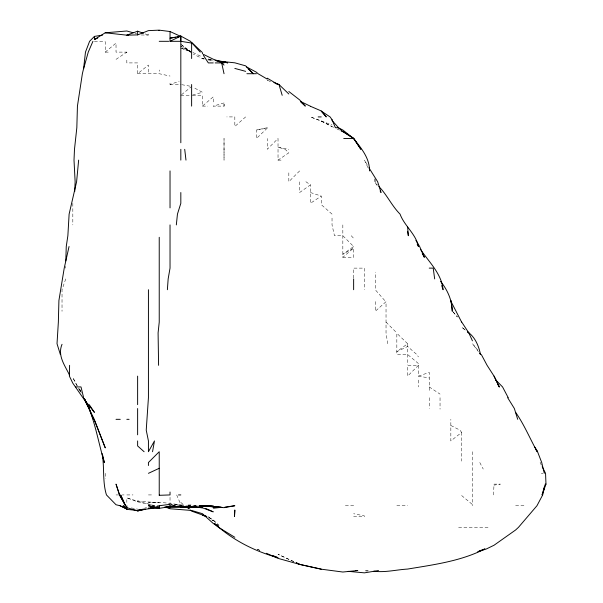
<?xml version="1.0" encoding="UTF-8"?>
<svg xmlns="http://www.w3.org/2000/svg" width="603" height="603" viewBox="0 0 603 603"><rect width="100%" height="100%" fill="white"/><g stroke="black" fill="none" stroke-linecap="round" stroke-linejoin="round"><path stroke-width="0.45" stroke-dasharray="3.02 2.26" d="M65.621 268.124L65.667 266.322M493.473 494.927L494.038 484.126L500.324 484.126L494.038 485.129M374.154 181.714L375.232 177.403M65.727 278.918L62.026 289.719L62.026 311.321M299.631 170.92L288.829 181.714L288.829 170.92M418.437 365.328L407.636 376.121L407.636 365.328L418.437 365.328L418.437 376.121L429.238 377.983M267.235 128.153L256.433 138.517L256.433 130.014L267.235 127.715L267.235 128.153L256.433 130.014M245.632 116.914L234.831 126.472L234.831 116.914L226.818 116.914M192.53 95.312L202.427 95.312L202.427 106.113L213.228 96.887L213.228 101.945M342.836 224.919L342.836 257.323L353.637 248.089L342.836 254.278L353.637 246.521L342.836 235.72L334.461 235.72L332.034 224.919L332.034 217.08M94.422 41.313L105.224 41.682L105.224 52.114L116.025 43.092L116.025 52.114L126.826 52.114L126.826 52.8M181.548 94.724L191.626 86.47M126.826 60.119L126.826 62.916L137.627 62.916L137.627 73.717L148.428 65.071L148.428 73.717M450.84 425.492L459.946 430.127L461.642 432.419L450.84 440.929L450.84 419.326M418.437 363.556L407.636 354.526L396.834 354.526L396.834 333.271L407.636 343.725L396.834 351.662L407.636 346.499L416.794 354.526L418.437 356.923M305.879 181.714L310.432 184.872L299.631 192.515L299.631 181.714M278.028 149.318L278.028 160.119L288.829 152.808L285.129 149.318L278.028 147.207L278.028 138.517L267.235 149.318L267.235 138.517M116.025 59.373L126.826 52.114M332.034 214.118L321.233 204.613L321.233 196.081L310.432 203.317L310.432 184.872M170.031 83.078L170.031 84.51L179.166 81.292M418.437 376.121L429.238 372.405L429.238 391.204M224.03 102.955L213.228 106.113L224.143 106.113L224.03 102.955L224.03 106.113M192.53 95.063L202.427 92.282L193.171 87.299M144.826 507.997L146.627 507.718M156.531 506.528L158.325 506.324M177.553 505.729L183.531 505.374M183.531 505.133L170.928 504.334L183.259 505.495C171.765 503.467 160.142 501.613 148.428 502.796L159.23 502.676L137.627 501.229L126.826 497.867L126.826 502.427M188.03 505.005L191.626 504.892M368.184 570.785L364.438 570.875L368.192 571.011M188.03 505.284L190.729 505.231M396.834 505.729L407.636 505.6M188.03 505.751L190.729 505.736M105.224 52.114L108.487 52.114M137.627 73.717L159.23 73.717L170.031 76.046M170.031 84.51L180.825 84.51M180.825 95.312L190.375 95.312M202.427 106.113L207.756 106.113M278.028 160.119L282.754 160.119M342.836 257.323L353.637 257.323L353.637 246.521M354.014 268.124L364.438 268.124L364.438 289.719M541.321 473.325L543.017 473.325M116.025 494.927L118.701 494.927M122.266 494.927L124.045 494.927M126.826 494.927L132.999 494.927M148.428 494.927L151.459 494.927M151.866 505.141L154.451 505.729L159.23 505.729M345.383 505.729L353.637 505.729L353.637 505.005L354.398 505.729M515.64 505.729L524.331 505.729M353.637 516.53L364.438 516.53L364.438 515.934L353.637 513.703M458.612 527.331L489.523 527.331M141.23 34.966L148.428 35.117L148.428 32.389M204.229 58.951L202.427 58.687L193.292 54.066M211.427 59.991L207.831 59.471L213.228 60.255M204.229 58.928L202.427 58.664L204.229 59.049M181.729 84.676L190.729 86.304M131.326 507.922L137.627 509.12M278.028 147.207L288.829 149.318M207.831 59.833L213.228 61.001M151.006 504.945L137.627 501.839L126.826 497.867M156.041 506.136L159.23 506.95M134.929 33.271L136.73 33.776M208.246 58.951L213.228 60.594M310.432 192.515L321.233 196.081M269.722 81.156L267.235 80.305L270.559 81.601M181.661 48.361L190.797 51.557M154.451 505.729L137.627 500.694L137.627 501.839M333.595 127.346L321.233 121.09L310.432 116.914L332.034 124.957M145.104 33.904L148.428 35.117M180.825 48.074L190.797 51.805M257.293 549.28L259.885 550.328M257.262 549.295L259.757 550.381M336.911 128.921L339.451 130.12M192.915 52.491L202.427 57.044M321.233 121.075L332.034 126.6M188.483 508.171L190.058 508.985M190.857 51.685L180.825 46.167L190.533 51.654M208.887 517.359L213.228 519.831L218.957 525.454M208.887 517.48L213.228 520.329L218.957 525.582M429.238 386.922L440.039 394.113M211.804 519.884L213.228 520.849L208.012 516.53M187.774 507.832L189.312 508.887M180.825 44.283L190.586 51.557M187.465 507.892L188.852 508.97M181.503 44.841L191.626 53.23M461.642 495.545L472.435 504.523M180.825 502.435L184.043 505.178M386.033 322.123L396.834 332.924M375.232 179.129L375.232 182.588L377.682 185.242M351.225 235.72L353.637 238.336M384.729 300.52L375.232 289.719L375.232 272.141M453.185 312.03L457.413 317.012L452.582 311.321M477.795 350.207L472.496 343.725L478.383 351.647M78.887 388.385L80.787 391.309M375.232 182.588L377.47 186.41M367.182 164.747L364.521 160.119L367.951 167.596M78.42 388.468L81.021 393.088M77.516 386.146L72.827 377.606L77.161 386.146M479.8 462.531L483.237 469.074M541.373 465.019L540.122 462.531L541.087 465.019M81.307 392.561L79.37 388.536L81.307 392.741M176.687 494.927L180.825 504.583M387.706 343.725L386.033 332.924L386.033 301.688L375.232 311.321L375.232 300.52M472.435 451.73L472.435 505.729M461.642 432.419L461.642 440.929M461.642 442.738L461.642 461.129M440.039 397.724L440.039 409.158M429.238 397.724L429.238 408.525M418.437 380.071L418.437 386.922M407.636 343.725L407.636 364.928M353.637 269.805L353.637 278.013M170.031 497.317L170.031 505.465M159.23 69.986L159.23 71.26M105.224 473.325L105.224 478.729M72.827 203.317L72.827 224.919M224.03 149.318L224.03 160.119L224.03 138.517L224.03 149.318M293.819 561.642L278.028 554.3L293.819 561.664M465.29 330.029L461.642 327.143L465.23 330.029"/><path stroke-width="0.9" d="M158.589 365.328L158.092 332.924L159.23 322.123L159.23 237.296M69.594 365.328L69.383 376.121L72.827 383.207L82.897 397.724L94.422 412.369L89.252 404.666M65.802 260.918L66.255 246.521L67.868 235.72L69.119 214.118L76.611 181.714L78.639 160.119M74.712 191.618L75.126 181.714L74.011 160.119L74.486 149.318L76.83 127.715L77.433 106.113L82.37 73.717L83.629 68.425L85.468 52.114L89.591 41.313L94.422 36.391L102.525 35.125M167.378 289.719L168.154 278.918L170.031 268.124L170.031 224.919M176.325 224.919L177.448 214.118L180.825 203.317L180.825 192.515M69.601 375.292C64.973 365.388 57.202 355.8 62.026 344.298M152.544 451.73L154.474 440.929L148.428 451.73L148.428 440.929L146.235 430.127L148.428 397.724L148.428 289.719M69.051 246.521L64.227 268.124L58.913 300.52L58.355 322.123L57.021 343.725L60.368 354.526M544.939 485.031L542.685 494.927L536.964 505.729L518.474 527.331L515.64 529.969L494.038 545.24L486.433 548.934L477.689 551.76M544.373 486.832L542.082 494.927L545.979 484.126L545.557 473.325L542.21 466.684M83.629 68.652L88.257 52.114L92.93 41.313M170.031 492.025L170.031 494.927L159.23 495.312L159.569 494.927M94.422 36.391L94.422 39.534L105.224 32.796L126.826 30.994L133.127 32.766M105.224 32.796L126.826 35.162L137.627 34.891L148.428 30.625L159.23 30.15L170.031 31.537L180.825 36.436M170.031 31.537L170.031 41.313L180.825 36.082L190.48 41.313L200.234 52.114M148.428 473.325L159.23 468.29M94.422 39.534L97.746 38.049M143.439 33.301L137.627 31.19L126.826 35.162L128.627 34.974M479.061 551.044L484.857 548.934C460.963 561.182 433.821 564.702 407.636 569.059C396.314 569.722 385.211 572.692 373.83 571.214M143.929 509.128L137.627 510.907L126.826 507.666L125.409 505.729L120.645 494.927L125.545 505.729L119.469 494.927L116.025 484.126L119.598 494.927L125.545 505.729M144.826 509.12L137.627 510.907L145.73 509.211M191.626 58.529L191.626 43.054L180.825 41.313L180.825 36.082L170.031 38.193L175.428 37.311M137.627 510.492L139.429 509.882M141.23 509.55L143.024 509.218M378.488 570.528L364.438 572.85L348.233 571.342M177.229 37.024L179.031 36.73M158.325 507.59L137.627 510.213M224.927 507.131L234.831 505.729L224.03 507.666L199.661 505.789M167.325 506.452L175.232 505.729L159.23 508.359L159.23 505.729L170.031 504.349L170.031 505.729M188.03 506.166L180.825 507.048L168.229 506.814M150.23 507.877L154.73 507.372M182.603 506.648L187.043 506.188M170.031 506.844L164.627 507.221L191.626 506.618L196.028 505.729L191.626 506.535L210.937 505.729L199.638 505.894L202.427 506.136M155.627 507.809L158.325 507.643M221.331 507.417L213.228 507.892L222.228 507.425M158.325 507.794L148.428 508.073L148.428 508.608M355.936 570.574L357.805 570.528L342.836 572.028L321.233 569.179L299.631 564.378L278.028 558.363L266.398 553.283M158.514 30.512L159.252 30.512M159.23 41.313L168.667 41.313M170.031 41.313L180.033 41.313M213.228 62.916L208.344 62.916L203.415 55.386M215.173 62.916L221.655 62.916L224.03 65.086M246.906 73.717L256.433 73.717M275.541 83.546L278.978 84.51L288.829 93.993M318.165 116.914L321.233 116.914M341.14 130.919L342.836 131.725L338.554 127.715L335.381 127.715L332.034 119.688L330.09 116.914L321.233 111.088L326.276 116.914L321.233 110.929L310.432 106.279M343.725 138.517L353.637 138.517C361.061 148.112 369.752 157.963 369.473 170.92M429.238 268.124L433.21 268.124L434.673 278.918M75.782 386.922L81.006 386.922L83.629 397.633M116.025 419.326L120.246 419.326M126.826 419.326L129.087 419.326M545.142 484.126L545.979 484.126M178.496 494.927L180.825 494.927M159.23 505.729L159.23 508.359L148.428 505.729L155.627 507.085M199.751 505.811L213.228 505.729M199.729 507.44L202.427 507.643L180.825 506.829L196.126 507.176M180.825 506.829L196.126 507.244M199.729 505.638L213.228 506.716L202.548 505.729M202.894 505.729L202.427 505.721L221.331 507.221L213.228 506.859M164.627 507.432L170.031 507.907L168.305 507.364M197.927 507.409L202.427 507.816L213.228 511.849L205.751 508.495M219.53 61.589L222.228 61.845M216.831 60.956L234.831 62.825L245.632 65.848L253.275 73.717L248.18 68.885M120.065 505.729L126.826 509.038L123.155 505.729L126.826 509.331L137.627 510.53M215.03 60.496L224.03 61.717L227.715 62.916L224.03 62.011M296.307 562.825L299.631 564.378L321.233 569.179M218.633 61.581L224.03 62.916L213.228 59.192L203.256 54.293M234.831 68.425L245.632 71.342M202.427 515.331L206.859 516.53L191.626 511.125L190.239 510.048M273.875 82.581L278.028 84.005M272.85 555.574L278.028 557.669C254.662 551.308 232.366 539.986 214.547 523.494L218.52 527.331L234.831 537.288M166.586 507.244L170.031 508.759L191.626 510.462L202.427 513.688L213.228 523.427L218.942 527.331L216.402 525.055M296.307 562.803L299.631 564.348M300.445 101.417L310.198 106.113M126.826 509.038L120.095 505.729L116.025 504.749L106.46 494.927C102.254 481.511 104.658 467.189 102.095 453.524M338.177 127.715L342.836 130.022L353.637 138.517L360.888 149.318L353.833 138.517M246.461 66.91L256.433 72.224L258.054 73.717L267.235 79.114M267.235 78.179L278.028 84.51M353.637 138.328L342.836 131.499L353.637 138.517M288.829 91.498L299.631 99.894L305.306 106.113L300.897 102.156M467.483 331.763C475.074 336.949 478.722 345.813 480.531 354.526L479.453 353.087M467.385 331.763L468.825 332.924L472.435 340.831M144.109 451.73L137.627 445.941L137.627 440.929M191.626 42.429L201.952 52.114M495.349 379.566L502.555 386.922L508.246 397.724M378.91 186.561C387.013 194.852 391.784 205.811 400.053 214.118C404.47 226.065 415.821 233.753 418.437 246.521L417.155 244.027M338.554 127.715L332.034 120.494L332.034 119.688M515.64 412.384C524.233 424.618 529.931 438.66 537.243 451.73L535.833 449.416M420.51 249.401C429.035 262.192 441.547 273.551 443.092 289.719L441.705 285.588M440.567 281.39C447.516 289.93 452.107 300.211 452.295 311.321L451.006 300.52M534.71 447.079L537.243 450.916L541.72 462.531L544.298 473.325M415.912 240.348L419.65 246.521L424.361 257.323L422.243 253.464M461.747 322.123L468.825 332.924M497.867 384.556L499.299 386.922L494.038 376.106L487.088 365.328L481.322 354.526M507.688 397.724L514.367 408.525L517.683 419.326M380.146 190.993L381.043 192.515L377.636 181.714L368.953 167.83M84.473 399.269L89.463 408.525L84.156 398.553L94.272 419.326M450.84 301.176L461.642 322.123M84.141 398.553L89.252 408.525L84.224 398.553M84.036 398.673L88.943 408.525L93.367 419.326M494.038 376.121L499.299 386.922M87.895 405.201C95.432 423.736 98.673 443.454 104.334 462.531L102.676 455.325M278.978 84.51L282.189 95.312M221.655 62.916L224.03 73.717M407.636 231.303L408.337 235.72L407.636 227.007M184.714 149.318L185.973 160.119M353.637 278.918L353.637 289.719M202.427 52.672L202.427 53.878M191.626 84.51L191.626 106.113M180.825 36.082L180.825 142.76M180.825 149.318L180.825 160.119M170.031 170.92L170.031 207.884M159.23 495.312L159.23 451.73L148.428 462.531L148.428 465.516M137.627 31.19L137.627 34.891M137.627 376.121L137.627 404.636M137.627 408.525L137.627 434.823M126.826 505.729L126.826 509.331M234.831 510.146L234.492 516.53L234.831 510.146M105.224 447.765L94.422 420.035L105.224 447.765"/></g></svg>
